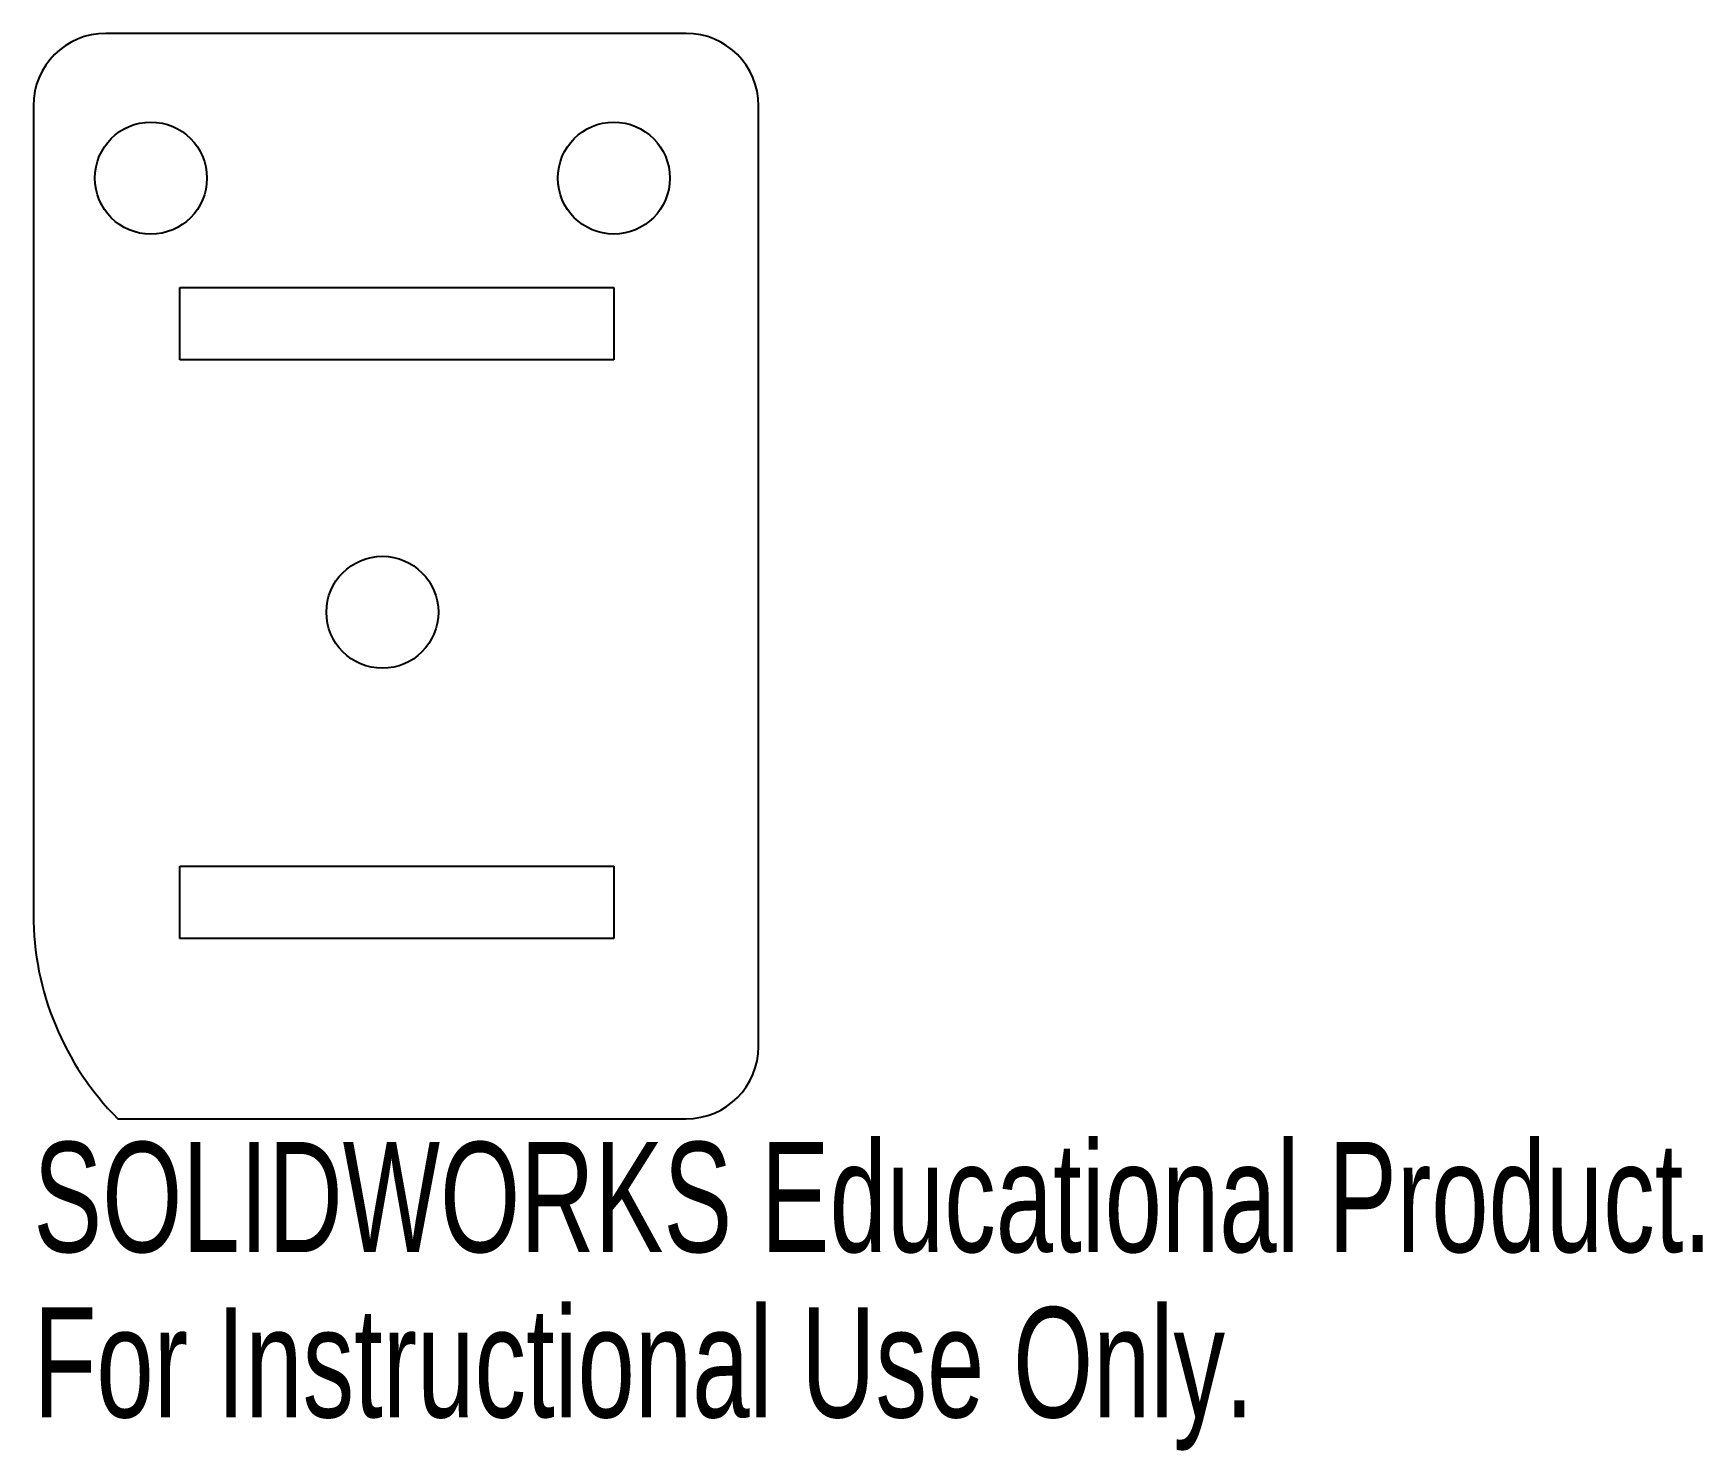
# Model space of a CAD drawing. Header units: inches. Extents: x -0.82 to 2.07, y -1.45 to 1.
import ezdxf

# ---------------------------------------------------------------- set-up
doc = ezdxf.new("R2010")
doc.units = ezdxf.units.IN
doc.header["$MEASUREMENT"] = 0
doc.styles.add('SLDTEXTSTYLE0', font='TXT', dxfattribs={"width": 0.7})

msp = doc.modelspace()

# ---------------------------------------------------------------- linework, layer by layer
at = {"color": 7, "linetype": 'Continuous', "lineweight": 25}
for p, q in [((0.3125, 1), (-0.6906, 1)), ((-0.8156, 0.875), (-0.8156, -0.522)), ((0.4375, -0.75), (0.4375, 0.875)), ((-0.5625, 0.4362), (-0.5625, 0.5612)), ((-0.5625, 0.5612), (0.1875, 0.5612)), ((0.1875, 0.5612), (0.1875, 0.4362)), ((0.1875, 0.4362), (-0.5625, 0.4362)), ((-0.5625, -0.5638), (-0.5625, -0.4388)), ((-0.5625, -0.4388), (0.1875, -0.4388)), ((0.1875, -0.4388), (0.1875, -0.5638)), ((0.1875, -0.5638), (-0.5625, -0.5638)), ((-0.6697, -0.875), (0.3125, -0.875))]:
    msp.add_line(p, q, dxfattribs=at)
for centre, radius in [((-0.6125, 0.75), 0.0968), ((0.1875, 0.75), 0.0967), ((-0.2125, 0), 0.0967)]:
    msp.add_circle(centre, radius, dxfattribs=at)
for centre, radius, start, end in [((-0.6906, 0.875), 0.125, 90, 180), ((0.3125, 0.875), 0.125, 0, 90), ((-0.3156, -0.522), 0.5, 180, 224.9164), ((0.3125, -0.75), 0.125, 270, 0)]:
    msp.add_arc(centre, radius, start, end, dxfattribs=at)

# ---------------------------------------------------------------- texts
at = {"color": 7, "linetype": 'Continuous', "char_height": 0.1903, "attachment_point": 1, "style": 'SLDTEXTSTYLE0'}
for s, insert in [('SOLIDWORKS Educational Product.', (-0.8156, -0.9151)), ('For Instructional Use Only.', (-0.8156, -1.2006))]:
    msp.add_mtext(s, dxfattribs=dict(at, insert=insert))

doc.saveas('drawing.dxf')
